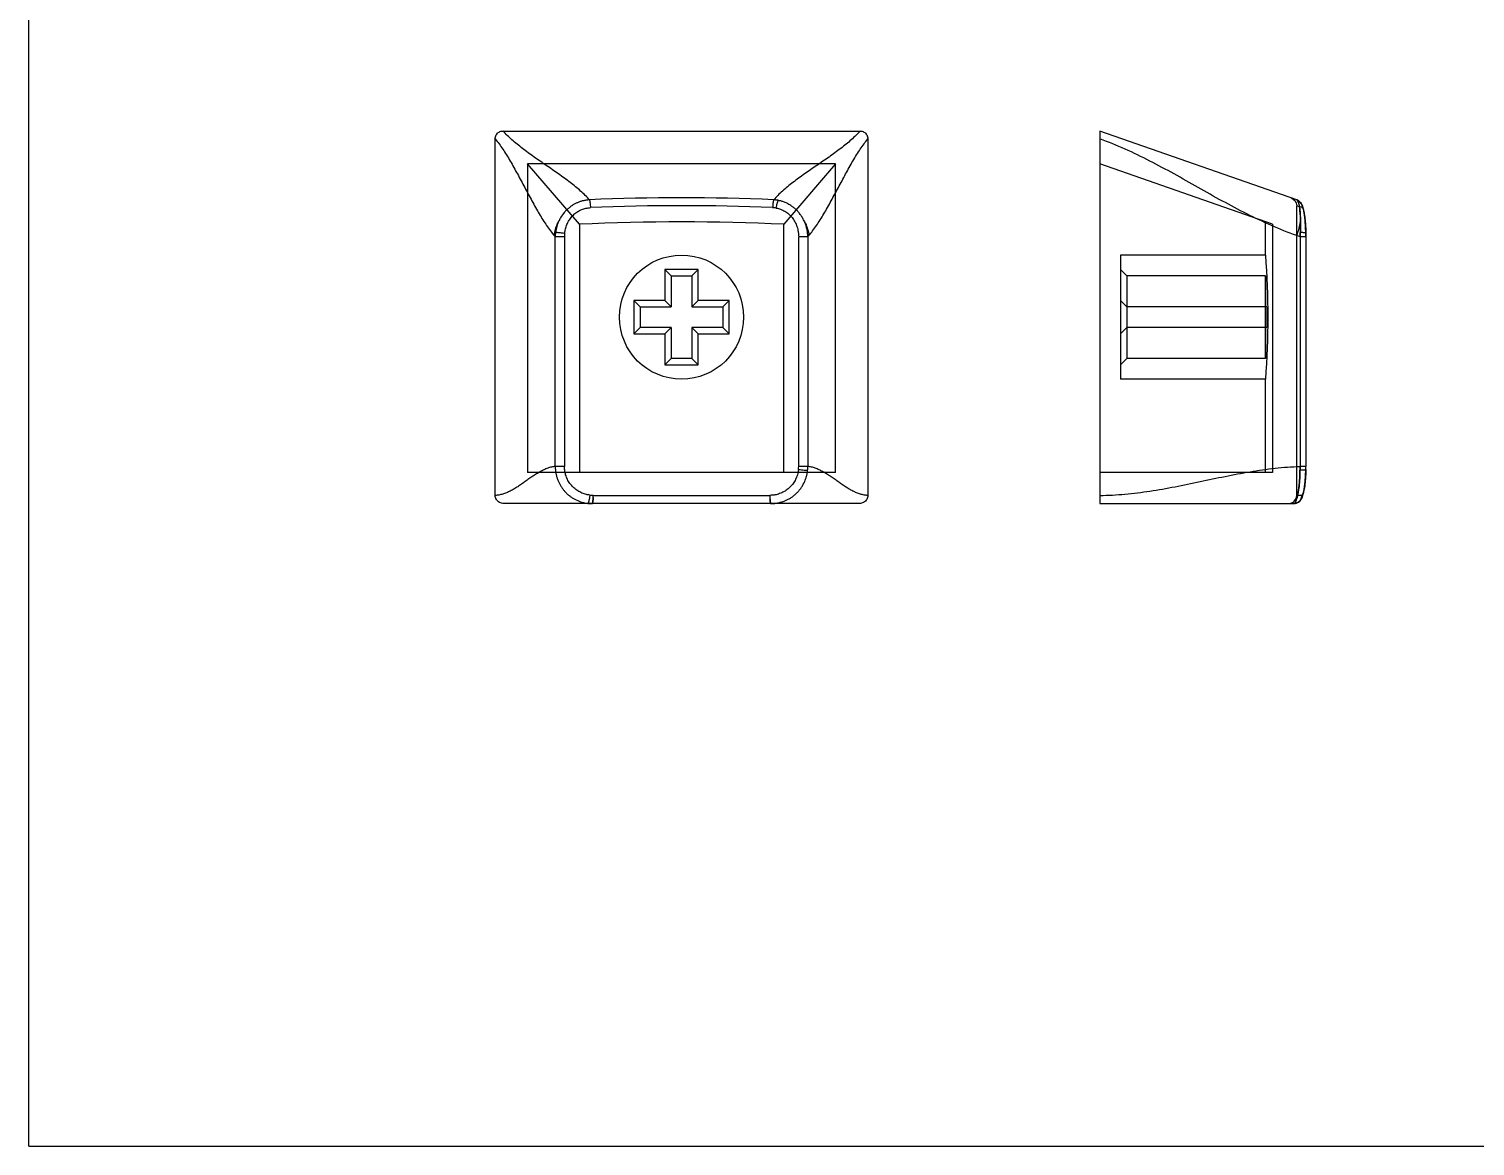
# Model space of a CAD drawing. Header units: inches. Extents: x 0 to 22, y 0 to 17.
# Drawn here: x 0 to 11, y 0 to 8.5 of the extents above; entities that cross this region are included whole.
import ezdxf

# ---------------------------------------------------------------- set-up
doc = ezdxf.new("R2010")
doc.units = ezdxf.units.IN
doc.header["$LTSCALE"] = 1.21
doc.header["$MEASUREMENT"] = 0
doc.layers.get('0').update_dxf_attribs({"linetype": 'CONTINUOUS'})

msp = doc.modelspace()

# ---------------------------------------------------------------- linework, layer by layer
at = {"color": 7, "linetype": 'Continuous'}
for q in [(0, 17), (22, 0)]:
    msp.add_line((0, 0), q, dxfattribs=at)
at = {"color": 6, "linetype": 'Continuous'}
for p, q in [((3.606, 7.723), (6.322, 7.723)), ((8.147, 7.723), (8.147, 4.888)), ((9.643, 7.199), (8.147, 7.723)), ((3.547, 4.951), (3.547, 7.663)), ((6.381, 7.663), (6.381, 4.951)), ((3.793, 7.473), (3.793, 5.125)), ((4.187, 7.014), (3.793, 7.473)), ((6.135, 7.473), (3.793, 7.473)), ((6.135, 7.473), (5.742, 7.014)), ((6.135, 5.125), (6.135, 7.473)), ((9.458, 7.014), (8.147, 7.473)), ((9.643, 4.951), (9.643, 7.155)), ((9.685, 7.14), (9.643, 7.155)), ((5.896, 7.04), (5.896, 7.041)), ((9.672, 7.04), (9.672, 7.041)), ((4.187, 7.014), (4.187, 5.125)), ((5.742, 5.125), (5.742, 7.014)), ((9.407, 6.779), (9.407, 7.032)), ((9.458, 7.014), (9.458, 5.125)), ((3.996, 6.928), (4.003, 6.919)), ((4.003, 5.171), (4.003, 6.919)), ((4.073, 6.919), (4.003, 6.919)), ((4.073, 6.919), (4.073, 5.171)), ((5.925, 6.919), (5.855, 6.919)), ((5.855, 5.171), (5.855, 6.919)), ((5.925, 6.919), (5.932, 6.928)), ((5.925, 6.919), (5.925, 5.171)), ((9.669, 6.919), (9.643, 6.928)), ((9.714, 6.919), (9.669, 6.919)), ((9.669, 6.919), (9.669, 5.171)), ((9.713, 6.919), (9.713, 5.171)), ((9.714, 5.171), (9.714, 6.919)), ((8.304, 6.779), (8.304, 5.835)), ((9.407, 6.779), (8.304, 6.779)), ((4.838, 6.669), (4.838, 6.433)), ((4.838, 6.669), (4.885, 6.622)), ((5.09, 6.669), (4.838, 6.669)), ((4.885, 6.622), (4.885, 6.386)), ((4.885, 6.622), (5.043, 6.622)), ((5.09, 6.669), (5.043, 6.622)), ((5.043, 6.622), (5.043, 6.386)), ((5.09, 6.433), (5.09, 6.669)), ((8.304, 6.669), (8.351, 6.622)), ((8.351, 6.622), (8.351, 5.992)), ((9.407, 6.622), (8.351, 6.622)), ((9.407, 5.992), (9.407, 6.622)), ((9.407, 6.622), (9.407, 6.386)), ((4.602, 6.433), (4.602, 6.181)), ((4.602, 6.433), (4.649, 6.386)), ((4.838, 6.433), (4.602, 6.433)), ((4.649, 6.386), (4.649, 6.228)), ((4.649, 6.386), (4.885, 6.386)), ((4.838, 6.433), (4.885, 6.386)), ((5.09, 6.433), (5.043, 6.386)), ((5.043, 6.386), (5.279, 6.386)), ((5.326, 6.433), (5.09, 6.433)), ((5.326, 6.433), (5.279, 6.386)), ((5.279, 6.386), (5.279, 6.228)), ((5.326, 6.181), (5.326, 6.433)), ((8.304, 6.433), (8.351, 6.386)), ((9.415, 6.386), (8.351, 6.386)), ((9.415, 6.386), (9.415, 6.228)), ((4.649, 6.228), (4.602, 6.181)), ((4.602, 6.181), (4.838, 6.181)), ((4.885, 6.228), (4.649, 6.228)), ((4.885, 6.228), (4.838, 6.181)), ((4.838, 6.181), (4.838, 5.945)), ((4.885, 6.228), (4.885, 5.992)), ((5.279, 6.228), (5.043, 6.228)), ((5.043, 6.228), (5.09, 6.181)), ((5.043, 6.228), (5.043, 5.992)), ((5.09, 6.181), (5.326, 6.181)), ((5.09, 5.945), (5.09, 6.181)), ((5.279, 6.228), (5.326, 6.181)), ((8.351, 6.228), (8.304, 6.181)), ((9.415, 6.228), (8.351, 6.228)), ((9.407, 6.228), (9.407, 5.992)), ((4.885, 5.992), (4.838, 5.945)), ((4.838, 5.945), (5.09, 5.945)), ((5.043, 5.992), (4.885, 5.992)), ((5.043, 5.992), (5.09, 5.945)), ((8.351, 5.992), (8.304, 5.945)), ((9.407, 5.992), (8.351, 5.992)), ((9.407, 5.835), (8.304, 5.835)), ((9.407, 5.125), (9.407, 5.835)), ((4.073, 5.171), (4.003, 5.171)), ((5.925, 5.171), (5.855, 5.171)), ((9.714, 5.171), (9.669, 5.171)), ((6.135, 5.125), (3.793, 5.125)), ((9.458, 5.125), (8.147, 5.125)), ((4.292, 4.951), (5.636, 4.951)), ((9.683, 4.951), (9.643, 4.951)), ((6.316, 4.888), (3.613, 4.888)), ((8.147, 4.888), (9.62, 4.888))]:
    msp.add_line(p, q, dxfattribs=at)
for points in [[(9.601, 7.214), (9.617, 7.205), (9.631, 7.191), (9.64, 7.174), (9.643, 7.155)], [(9.713, 6.945), (9.711, 6.995), (9.708, 7.042), (9.703, 7.084), (9.698, 7.117), (9.693, 7.139), (9.687, 7.156), (9.68, 7.17), (9.67, 7.181), (9.659, 7.191), (9.644, 7.199)], [(9.678, 7.173), (9.668, 7.183), (9.657, 7.192), (9.644, 7.199)], [(9.713, 6.919), (9.712, 6.967), (9.71, 7.012), (9.707, 7.053), (9.703, 7.09), (9.697, 7.122), (9.691, 7.145), (9.685, 7.16), (9.678, 7.173)], [(9.713, 6.919), (9.713, 6.928), (9.713, 6.937), (9.713, 6.945)], [(9.667, 4.908), (9.676, 4.919), (9.683, 4.931), (9.689, 4.947), (9.695, 4.968), (9.701, 4.997), (9.706, 5.037), (9.71, 5.079), (9.712, 5.125), (9.713, 5.171)], [(9.713, 5.147), (9.713, 5.155), (9.713, 5.163), (9.713, 5.171)], [(9.62, 4.888), (9.64, 4.892), (9.653, 4.898), (9.665, 4.906), (9.674, 4.916), (9.682, 4.928), (9.687, 4.941), (9.693, 4.959), (9.698, 4.982), (9.704, 5.017), (9.708, 5.057), (9.711, 5.101), (9.713, 5.147)], [(9.62, 4.888), (9.635, 4.891), (9.647, 4.895), (9.657, 4.9), (9.667, 4.908)]]:
    msp.add_lwpolyline(points, dxfattribs=at)
msp.add_circle((4.964, 6.307), 0.472, dxfattribs=at)
for centre, radius, start, end in [((4.964, -9.222), 16.437, 87.5573, 92.4427), ((4.964, -8.925), 16.08, 87.5303, 92.4697), ((4.3, 6.914), 0.297, 154.7548, 172.8192), ((5.648, 6.939), 0.201, 79.6534, 87.5291), ((4.32, 6.919), 0.247, 174.0426, 180.0065), ((8.153, 6.919), 1.56, 359.9988, 0.9413), ((3.481, 6.307), 5.945, 355.4419, 4.5581), ((5.632, 5.171), 0.223, 354.125, 0.0022), ((8.307, 5.171), 1.406, 359.0717, 0.0006), ((4.292, 5.171), 0.219, 263.241, 270.0049), ((9.58, 4.951), 0.063, 270, 360), ((4.285, 5.167), 0.279, 263.1698, 270.0084)]:
    msp.add_arc(centre, radius, start, end, dxfattribs=at)
at = {"color": 7, "linetype": 'Continuous'}
for centre, radius, start, end in [((3.461, 4.96), 0.831, 358.3, 359.3854), ((3.769, 4.951), 0.523, 358.2616, 0.0069), ((6.411, 4.959), 0.775, 180.5746, 181.7399), ((6.153, 4.951), 0.517, 179.9836, 181.7479), ((9.619, 4.951), 0.0634, 345.4602, 0.0019)]:
    msp.add_arc(centre, radius, start, end, dxfattribs=at)
at = {"color": 6, "linetype": 'Continuous'}
msp.add_ellipse((4.964, 4.951), major_axis=(5.945, 0), ratio=0.35, start_param=1.439647, end_param=1.701945, dxfattribs=at)
for points, knots in [([(3.547, 7.663), (3.547, 7.668), (3.548, 7.679), (3.554, 7.694), (3.564, 7.706), (3.576, 7.716), (3.59, 7.722), (3.601, 7.723), (3.606, 7.723)], [0, 0, 0, 0, 0.174677, 0.341621, 0.505021, 0.667146, 0.830957, 1, 1, 1, 1]), ([(4.264, 7.199), (4.253, 7.211), (4.232, 7.234), (4.196, 7.267), (4.158, 7.3), (4.116, 7.332), (4.073, 7.365), (4.028, 7.397), (3.982, 7.429), (3.935, 7.461), (3.889, 7.493), (3.842, 7.525), (3.797, 7.558), (3.754, 7.59), (3.713, 7.623), (3.674, 7.655), (3.638, 7.689), (3.617, 7.711), (3.606, 7.723)], [0, 0, 0, 0, 0.054793, 0.112452, 0.172727, 0.235281, 0.299715, 0.365592, 0.432448, 0.499799, 0.567158, 0.634034, 0.699946, 0.764428, 0.82704, 0.887385, 0.945123, 1, 1, 1, 1]), ([(6.322, 7.723), (6.312, 7.711), (6.29, 7.689), (6.254, 7.655), (6.216, 7.623), (6.174, 7.59), (6.131, 7.558), (6.086, 7.525), (6.04, 7.493), (5.993, 7.461), (5.946, 7.429), (5.9, 7.397), (5.855, 7.365), (5.812, 7.332), (5.771, 7.3), (5.732, 7.267), (5.696, 7.234), (5.675, 7.211), (5.665, 7.199)], [0, 0, 0, 0, 0.054877, 0.112615, 0.17296, 0.235572, 0.300054, 0.365966, 0.432842, 0.500201, 0.567552, 0.634408, 0.700285, 0.764719, 0.827273, 0.887548, 0.945207, 1, 1, 1, 1]), ([(6.322, 7.723), (6.327, 7.723), (6.338, 7.722), (6.352, 7.716), (6.365, 7.706), (6.374, 7.694), (6.38, 7.679), (6.381, 7.668), (6.381, 7.663)], [0, 0, 0, 0, 0.169461, 0.333547, 0.495791, 0.659129, 0.825807, 1, 1, 1, 1]), ([(3.547, 7.663), (3.557, 7.651), (3.577, 7.625), (3.605, 7.585), (3.633, 7.541), (3.661, 7.494), (3.689, 7.446), (3.716, 7.396), (3.744, 7.345), (3.771, 7.294), (3.798, 7.242), (3.826, 7.191), (3.853, 7.141), (3.881, 7.093), (3.909, 7.047), (3.937, 7.004), (3.966, 6.964), (3.986, 6.939), (3.996, 6.928)], [0, 0, 0, 0, 0.054328, 0.11187, 0.172273, 0.235119, 0.29995, 0.366279, 0.433599, 0.501395, 0.569143, 0.636323, 0.70242, 0.766931, 0.829372, 0.889291, 0.94628, 1, 1, 1, 1]), ([(5.933, 6.928), (5.943, 6.939), (5.962, 6.964), (5.991, 7.004), (6.019, 7.047), (6.047, 7.093), (6.075, 7.141), (6.102, 7.191), (6.13, 7.242), (6.157, 7.294), (6.185, 7.345), (6.212, 7.396), (6.239, 7.446), (6.267, 7.494), (6.295, 7.541), (6.323, 7.585), (6.352, 7.625), (6.371, 7.651), (6.381, 7.663)], [0, 0, 0, 0, 0.05372, 0.110709, 0.170628, 0.233069, 0.29758, 0.363677, 0.430857, 0.498605, 0.566401, 0.633721, 0.70005, 0.764881, 0.827727, 0.88813, 0.945672, 1, 1, 1, 1]), ([(9.643, 6.928), (9.578, 6.95), (9.45, 7.002), (9.262, 7.092), (9.077, 7.19), (8.894, 7.293), (8.711, 7.397), (8.527, 7.496), (8.34, 7.587), (8.212, 7.639), (8.147, 7.663)], [0, 0, 0, 0, 0.123796, 0.248414, 0.373885, 0.499885, 0.625909, 0.751445, 0.876145, 1, 1, 1, 1]), ([(4.264, 7.199), (4.26, 7.199), (4.253, 7.199), (4.242, 7.197), (4.231, 7.196), (4.22, 7.193), (4.209, 7.191), (4.199, 7.188), (4.188, 7.184), (4.174, 7.179), (4.158, 7.171), (4.138, 7.161), (4.12, 7.148), (4.103, 7.134), (4.086, 7.119), (4.067, 7.098), (4.048, 7.071), (4.036, 7.05), (4.032, 7.04)], [0, 0, 0, 0, 0.035097, 0.072479, 0.110743, 0.148894, 0.186315, 0.223446, 0.260831, 0.298397, 0.373477, 0.448362, 0.523297, 0.598518, 0.673481, 0.748146, 0.897387, 1, 1, 1, 1]), ([(4.264, 7.199), (4.264, 7.198), (4.265, 7.195), (4.266, 7.189), (4.267, 7.183), (4.269, 7.173), (4.27, 7.159), (4.271, 7.146), (4.271, 7.14)], [0, 0, 0, 0, 0.077664, 0.168436, 0.272586, 0.390293, 0.667379, 1, 1, 1, 1]), ([(5.665, 7.199), (5.664, 7.198), (5.663, 7.195), (5.662, 7.189), (5.661, 7.183), (5.659, 7.173), (5.658, 7.159), (5.657, 7.146), (5.657, 7.14)], [0, 0, 0, 0, 0.077739, 0.168611, 0.272887, 0.390746, 0.667654, 1, 1, 1, 1]), ([(5.7, 7.195), (5.697, 7.196), (5.691, 7.197), (5.682, 7.198), (5.673, 7.199), (5.667, 7.199), (5.665, 7.199)], [0, 0, 0, 0, 0.255515, 0.5139, 0.765336, 1, 1, 1, 1]), ([(5.684, 7.137), (5.686, 7.143), (5.688, 7.155), (5.691, 7.169), (5.694, 7.179), (5.696, 7.185), (5.698, 7.19), (5.699, 7.193), (5.7, 7.195)], [0, 0, 0, 0, 0.326976, 0.602123, 0.720449, 0.826082, 0.919185, 1, 1, 1, 1]), ([(5.896, 7.041), (5.892, 7.049), (5.883, 7.066), (5.867, 7.089), (5.85, 7.111), (5.832, 7.129), (5.814, 7.143), (5.797, 7.155), (5.781, 7.165), (5.766, 7.173), (5.753, 7.179), (5.741, 7.184), (5.729, 7.188), (5.719, 7.191), (5.709, 7.193), (5.703, 7.194), (5.7, 7.195)], [0, 0, 0, 0, 0.110337, 0.219927, 0.326131, 0.425303, 0.515549, 0.596242, 0.668094, 0.731727, 0.788204, 0.83886, 0.884543, 0.92601, 0.964232, 1, 1, 1, 1]), ([(9.643, 7.199), (9.647, 7.198), (9.653, 7.195), (9.661, 7.19), (9.668, 7.184), (9.674, 7.176), (9.679, 7.168), (9.682, 7.16), (9.684, 7.15), (9.685, 7.143), (9.685, 7.14)], [0, 0, 0, 0, 0.134132, 0.260253, 0.380782, 0.498485, 0.616541, 0.737704, 0.864726, 1, 1, 1, 1]), ([(9.643, 7.199), (9.647, 7.198), (9.653, 7.195), (9.661, 7.19), (9.668, 7.184), (9.674, 7.176), (9.679, 7.168), (9.682, 7.16), (9.684, 7.15), (9.685, 7.143), (9.685, 7.14)], [0, 0, 0, 0, 0.134253, 0.260482, 0.381113, 0.498919, 0.616872, 0.737933, 0.864847, 1, 1, 1, 1]), ([(9.643, 7.199), (9.644, 7.199), (9.645, 7.198), (9.647, 7.197), (9.648, 7.195), (9.65, 7.193), (9.652, 7.191), (9.654, 7.186), (9.656, 7.18), (9.659, 7.171), (9.662, 7.16), (9.664, 7.148), (9.666, 7.134), (9.668, 7.119), (9.67, 7.096), (9.671, 7.07), (9.672, 7.049), (9.672, 7.04)], [0, 0, 0, 0, 0.010266, 0.023048, 0.037939, 0.054694, 0.073225, 0.093882, 0.142482, 0.200506, 0.267632, 0.343634, 0.428444, 0.520834, 0.620141, 0.837867, 1, 1, 1, 1]), ([(9.649, 7.195), (9.648, 7.196), (9.647, 7.197), (9.645, 7.199), (9.644, 7.199), (9.643, 7.199)], [0, 0, 0, 0, 0.567286, 0.805552, 1, 1, 1, 1]), ([(9.688, 7.137), (9.688, 7.14), (9.688, 7.147), (9.686, 7.156), (9.683, 7.165), (9.678, 7.172), (9.673, 7.179), (9.666, 7.185), (9.658, 7.191), (9.652, 7.194), (9.649, 7.195)], [0, 0, 0, 0, 0.134868, 0.261491, 0.382301, 0.50009, 0.617868, 0.738642, 0.865207, 1, 1, 1, 1]), ([(9.672, 7.041), (9.672, 7.049), (9.672, 7.065), (9.671, 7.089), (9.668, 7.11), (9.667, 7.128), (9.666, 7.143), (9.664, 7.155), (9.661, 7.165), (9.659, 7.173), (9.656, 7.179), (9.655, 7.184), (9.653, 7.187), (9.652, 7.19), (9.651, 7.193), (9.649, 7.194), (9.649, 7.195)], [0, 0, 0, 0, 0.158563, 0.308894, 0.445474, 0.560147, 0.654585, 0.732286, 0.796593, 0.84817, 0.888921, 0.920634, 0.945437, 0.965829, 0.983231, 1, 1, 1, 1]), ([(3.996, 6.928), (3.999, 6.96), (4.01, 6.999), (4.028, 7.034), (4.032, 7.04)], [0, 0, 0, 0, 0.817877, 1, 1, 1, 1]), ([(4.075, 6.944), (4.076, 6.953), (4.079, 6.973), (4.088, 7.004), (4.103, 7.036), (4.12, 7.061), (4.135, 7.078), (4.147, 7.09), (4.16, 7.101), (4.174, 7.11), (4.189, 7.119), (4.205, 7.126), (4.221, 7.131), (4.237, 7.136), (4.254, 7.139), (4.266, 7.14), (4.271, 7.14)], [0, 0, 0, 0, 0.084936, 0.203744, 0.322273, 0.435686, 0.492208, 0.548831, 0.605549, 0.661981, 0.718338, 0.77484, 0.831266, 0.887456, 0.94363, 1, 1, 1, 1]), ([(5.684, 7.137), (5.69, 7.136), (5.701, 7.133), (5.718, 7.128), (5.734, 7.121), (5.749, 7.113), (5.765, 7.103), (5.779, 7.091), (5.793, 7.079), (5.805, 7.064), (5.816, 7.049), (5.827, 7.032), (5.835, 7.014), (5.842, 6.996), (5.848, 6.977), (5.851, 6.961), (5.853, 6.948), (5.854, 6.935), (5.855, 6.925), (5.855, 6.919)], [0, 0, 0, 0, 0.057657, 0.114974, 0.172451, 0.230123, 0.291695, 0.353108, 0.414626, 0.476498, 0.541843, 0.607035, 0.672337, 0.737984, 0.803534, 0.86891, 0.901665, 0.934341, 1, 1, 1, 1]), ([(5.896, 7.04), (5.9, 7.034), (5.918, 6.999), (5.929, 6.96), (5.933, 6.928)], [0, 0, 0, 0, 0.182185, 1, 1, 1, 1]), ([(5.925, 6.919), (5.925, 6.922), (5.925, 6.931), (5.923, 6.943), (5.922, 6.955), (5.92, 6.968), (5.917, 6.98), (5.914, 6.992), (5.911, 7.004), (5.905, 7.02), (5.9, 7.032), (5.897, 7.04), (5.897, 7.04)], [0, 0, 0, 0, 0.093066, 0.192043, 0.2935, 0.394056, 0.492992, 0.591434, 0.690489, 0.789963, 0.98938, 1, 1, 1, 1]), ([(9.672, 7.04), (9.671, 7.034), (9.668, 7.02), (9.663, 6.997), (9.655, 6.966), (9.648, 6.943), (9.643, 6.928)], [0, 0, 0, 0, 0.168004, 0.37541, 0.584921, 1, 1, 1, 1]), ([(9.669, 6.919), (9.669, 6.922), (9.669, 6.931), (9.67, 6.943), (9.671, 6.955), (9.671, 6.972), (9.672, 6.992), (9.672, 7.016), (9.672, 7.032), (9.672, 7.04), (9.672, 7.04)], [0, 0, 0, 0, 0.096226, 0.19835, 0.3026, 0.405274, 0.604183, 0.799656, 0.990061, 1, 1, 1, 1]), ([(9.672, 7.04), (9.672, 7.033), (9.672, 7.019), (9.672, 6.997), (9.671, 6.974), (9.671, 6.959), (9.67, 6.951)], [0, 0, 0, 0, 0.238443, 0.485167, 0.739321, 1, 1, 1, 1]), ([(9.685, 7.14), (9.686, 7.14), (9.687, 7.139), (9.688, 7.138), (9.688, 7.137), (9.688, 7.137)], [0, 0, 0, 0, 0.430859, 0.695751, 1, 1, 1, 1]), ([(9.688, 7.137), (9.688, 7.137), (9.688, 7.137), (9.687, 7.139), (9.686, 7.14), (9.685, 7.14)], [0, 0, 0, 0, 0.097399, 0.451462, 1, 1, 1, 1]), ([(9.688, 7.137), (9.689, 7.136), (9.69, 7.135), (9.691, 7.132), (9.693, 7.127), (9.695, 7.12), (9.697, 7.112), (9.699, 7.102), (9.701, 7.091), (9.703, 7.078), (9.705, 7.064), (9.707, 7.048), (9.708, 7.032), (9.71, 7.014), (9.711, 6.996), (9.712, 6.977), (9.712, 6.961), (9.712, 6.948), (9.713, 6.935), (9.713, 6.925), (9.713, 6.919)], [0, 0, 0, 0, 0.00933, 0.020061, 0.045937, 0.077881, 0.115801, 0.162535, 0.21521, 0.273492, 0.337201, 0.409337, 0.485654, 0.565724, 0.649245, 0.734992, 0.822246, 0.866411, 0.91068, 1, 1, 1, 1]), ([(4.006, 6.951), (4.005, 6.947), (4.004, 6.94), (4.004, 6.929), (4.003, 6.922), (4.003, 6.919)], [0, 0, 0, 0, 0.342239, 0.683491, 1, 1, 1, 1]), ([(4.075, 6.944), (4.067, 6.945), (4.053, 6.947), (4.034, 6.948), (4.018, 6.95), (4.01, 6.951), (4.006, 6.951)], [0, 0, 0, 0, 0.333346, 0.611202, 0.833225, 1, 1, 1, 1]), ([(9.67, 6.951), (9.67, 6.947), (9.669, 6.94), (9.669, 6.929), (9.669, 6.922), (9.669, 6.919)], [0, 0, 0, 0, 0.341472, 0.682874, 1, 1, 1, 1]), ([(9.713, 6.944), (9.713, 6.944), (9.713, 6.945), (9.713, 6.945), (9.713, 6.946), (9.713, 6.946), (9.712, 6.946), (9.711, 6.947), (9.71, 6.947), (9.708, 6.948), (9.706, 6.948), (9.703, 6.949), (9.698, 6.949), (9.69, 6.95), (9.681, 6.951), (9.674, 6.951), (9.67, 6.951)], [0, 0, 0, 0, 0.01651, 0.023571, 0.030652, 0.038424, 0.047405, 0.070188, 0.100531, 0.13903, 0.185969, 0.241506, 0.378411, 0.550341, 0.757499, 1, 1, 1, 1]), ([(4.003, 5.171), (3.994, 5.17), (3.974, 5.167), (3.946, 5.158), (3.917, 5.146), (3.889, 5.131), (3.86, 5.114), (3.832, 5.096), (3.803, 5.076), (3.775, 5.056), (3.747, 5.036), (3.718, 5.017), (3.69, 4.999), (3.661, 4.984), (3.633, 4.97), (3.604, 4.96), (3.576, 4.953), (3.556, 4.951), (3.547, 4.951)], [0, 0, 0, 0, 0.056356, 0.114455, 0.174764, 0.237348, 0.301982, 0.368246, 0.435594, 0.503408, 0.571042, 0.637859, 0.703276, 0.76681, 0.828139, 0.887186, 0.944226, 1, 1, 1, 1]), ([(4.003, 5.171), (4.003, 5.167), (4.004, 5.16), (4.004, 5.148), (4.005, 5.136), (4.007, 5.124), (4.009, 5.112), (4.012, 5.101), (4.015, 5.09), (4.02, 5.075), (4.027, 5.056), (4.038, 5.035), (4.05, 5.015), (4.063, 4.996), (4.079, 4.978), (4.095, 4.961), (4.113, 4.946), (4.139, 4.928), (4.174, 4.91), (4.214, 4.896), (4.24, 4.892), (4.251, 4.89)], [0, 0, 0, 0, 0.027159, 0.056175, 0.085938, 0.115368, 0.144246, 0.172923, 0.201736, 0.230637, 0.288269, 0.345617, 0.402877, 0.460243, 0.517699, 0.574846, 0.631892, 0.689039, 0.804071, 0.918844, 1, 1, 1, 1]), ([(4.266, 4.953), (4.258, 4.954), (4.237, 4.958), (4.206, 4.968), (4.179, 4.982), (4.159, 4.996), (4.145, 5.008), (4.132, 5.021), (4.12, 5.035), (4.109, 5.05), (4.1, 5.065), (4.092, 5.082), (4.085, 5.099), (4.08, 5.117), (4.077, 5.132), (4.075, 5.144), (4.074, 5.156), (4.073, 5.165), (4.073, 5.171)], [0, 0, 0, 0, 0.08128, 0.196181, 0.311278, 0.368433, 0.425473, 0.482602, 0.540029, 0.59736, 0.654581, 0.711889, 0.769481, 0.827149, 0.884663, 0.913478, 0.942224, 1, 1, 1, 1]), ([(5.923, 5.142), (5.924, 5.145), (5.924, 5.152), (5.925, 5.162), (5.925, 5.168), (5.925, 5.171)], [0, 0, 0, 0, 0.34235, 0.683943, 1, 1, 1, 1]), ([(6.381, 4.951), (6.372, 4.951), (6.353, 4.953), (6.324, 4.96), (6.295, 4.97), (6.267, 4.984), (6.238, 4.999), (6.21, 5.017), (6.181, 5.036), (6.153, 5.056), (6.125, 5.076), (6.096, 5.096), (6.068, 5.114), (6.039, 5.131), (6.011, 5.146), (5.982, 5.158), (5.954, 5.167), (5.934, 5.17), (5.925, 5.171)], [0, 0, 0, 0, 0.055774, 0.112814, 0.171861, 0.23319, 0.296724, 0.362141, 0.428958, 0.496592, 0.564406, 0.631754, 0.698018, 0.762652, 0.825236, 0.885545, 0.943644, 1, 1, 1, 1]), ([(8.147, 4.951), (8.178, 4.951), (8.242, 4.953), (8.369, 4.962), (8.528, 4.982), (8.718, 5.016), (8.908, 5.056), (9.098, 5.096), (9.287, 5.132), (9.478, 5.16), (9.605, 5.169), (9.669, 5.171)], [0, 0, 0, 0, 0.061779, 0.123687, 0.248149, 0.37357, 0.499636, 0.625786, 0.751433, 0.876171, 1, 1, 1, 1]), ([(9.669, 5.171), (9.669, 5.163), (9.669, 5.152), (9.668, 5.136), (9.668, 5.12), (9.667, 5.101), (9.666, 5.079), (9.665, 5.057), (9.663, 5.036), (9.661, 5.016), (9.658, 4.996), (9.655, 4.979), (9.652, 4.962), (9.649, 4.947), (9.646, 4.934), (9.642, 4.922), (9.639, 4.912), (9.635, 4.904), (9.633, 4.899), (9.631, 4.896), (9.628, 4.893), (9.626, 4.891), (9.625, 4.89)], [0, 0, 0, 0, 0.079884, 0.122043, 0.163521, 0.243733, 0.322544, 0.399135, 0.472713, 0.5431, 0.610029, 0.67306, 0.731322, 0.784749, 0.83315, 0.876543, 0.914167, 0.945993, 0.959764, 0.972141, 0.987297, 1, 1, 1, 1]), ([(9.668, 5.142), (9.669, 5.145), (9.669, 5.152), (9.668, 5.162), (9.669, 5.168), (9.669, 5.171)], [0, 0, 0, 0, 0.341605, 0.683328, 1, 1, 1, 1]), ([(9.686, 4.953), (9.686, 4.953), (9.687, 4.955), (9.689, 4.958), (9.691, 4.963), (9.694, 4.969), (9.696, 4.977), (9.698, 4.987), (9.7, 4.997), (9.702, 5.009), (9.704, 5.022), (9.706, 5.035), (9.707, 5.05), (9.709, 5.066), (9.71, 5.082), (9.711, 5.099), (9.712, 5.117), (9.712, 5.132), (9.712, 5.144), (9.713, 5.156), (9.713, 5.165), (9.713, 5.171)], [0, 0, 0, 0, 0.011205, 0.025198, 0.050124, 0.081129, 0.118226, 0.161325, 0.20963, 0.263123, 0.321589, 0.384944, 0.452298, 0.523195, 0.597353, 0.674584, 0.754078, 0.835003, 0.87598, 0.917064, 1, 1, 1, 1]), ([(5.854, 5.148), (5.853, 5.141), (5.85, 5.121), (5.84, 5.09), (5.827, 5.062), (5.813, 5.041), (5.802, 5.027), (5.789, 5.013), (5.775, 5.001), (5.76, 4.989), (5.744, 4.979), (5.727, 4.971), (5.71, 4.964), (5.692, 4.958), (5.677, 4.955), (5.664, 4.953), (5.652, 4.952), (5.642, 4.951), (5.636, 4.951)], [0, 0, 0, 0, 0.070974, 0.186137, 0.301004, 0.359346, 0.417373, 0.475302, 0.533347, 0.59199, 0.650334, 0.708611, 0.767044, 0.825404, 0.883532, 0.912638, 0.941666, 1, 1, 1, 1]), ([(5.644, 4.888), (5.647, 4.888), (5.655, 4.889), (5.667, 4.889), (5.679, 4.891), (5.691, 4.892), (5.703, 4.895), (5.715, 4.898), (5.727, 4.901), (5.742, 4.906), (5.76, 4.913), (5.782, 4.924), (5.802, 4.937), (5.822, 4.952), (5.84, 4.968), (5.856, 4.985), (5.871, 5.004), (5.889, 5.031), (5.903, 5.06), (5.913, 5.09), (5.92, 5.115), (5.922, 5.132), (5.923, 5.142)], [0, 0, 0, 0, 0.027454, 0.056686, 0.086638, 0.116278, 0.145397, 0.174339, 0.203438, 0.232646, 0.291029, 0.349272, 0.4076, 0.466243, 0.524302, 0.582257, 0.640318, 0.698702, 0.813656, 0.871223, 0.928994, 1, 1, 1, 1]), ([(5.854, 5.148), (5.861, 5.148), (5.876, 5.146), (5.895, 5.144), (5.911, 5.143), (5.92, 5.142), (5.923, 5.142)], [0, 0, 0, 0, 0.338325, 0.617755, 0.838304, 1, 1, 1, 1]), ([(9.625, 4.89), (9.625, 4.891), (9.626, 4.891), (9.628, 4.893), (9.63, 4.895), (9.632, 4.898), (9.634, 4.901), (9.636, 4.906), (9.64, 4.914), (9.643, 4.925), (9.647, 4.938), (9.65, 4.952), (9.654, 4.969), (9.657, 4.986), (9.659, 5.005), (9.663, 5.032), (9.666, 5.068), (9.668, 5.107), (9.668, 5.132), (9.668, 5.142)], [0, 0, 0, 0, 0.001986, 0.012481, 0.024178, 0.037359, 0.052232, 0.068806, 0.106978, 0.151788, 0.203154, 0.261133, 0.324369, 0.392925, 0.466528, 0.545045, 0.710742, 0.887696, 1, 1, 1, 1]), ([(9.713, 5.148), (9.713, 5.148), (9.713, 5.148), (9.713, 5.147), (9.713, 5.147), (9.713, 5.147), (9.712, 5.146), (9.711, 5.146), (9.71, 5.145), (9.708, 5.145), (9.706, 5.144), (9.702, 5.144), (9.697, 5.143), (9.689, 5.143), (9.679, 5.142), (9.672, 5.142), (9.668, 5.142)], [0, 0, 0, 0, 0.015788, 0.02261, 0.029559, 0.037296, 0.046309, 0.069261, 0.099812, 0.138502, 0.185593, 0.241226, 0.378425, 0.550507, 0.757663, 1, 1, 1, 1]), ([(9.713, 5.148), (9.712, 5.141), (9.712, 5.121), (9.711, 5.091), (9.708, 5.063), (9.706, 5.042), (9.705, 5.027), (9.703, 5.014), (9.701, 5.001), (9.699, 4.99), (9.696, 4.98), (9.694, 4.972), (9.692, 4.965), (9.691, 4.961), (9.689, 4.959), (9.688, 4.956), (9.687, 4.955), (9.686, 4.953), (9.685, 4.953), (9.685, 4.952), (9.684, 4.952), (9.683, 4.951), (9.683, 4.951)], [0, 0, 0, 0, 0.111434, 0.286966, 0.4512, 0.52894, 0.601736, 0.669442, 0.731767, 0.788745, 0.839006, 0.882568, 0.919282, 0.935016, 0.948971, 0.961145, 0.971637, 0.98057, 0.984479, 0.988052, 0.994364, 1, 1, 1, 1]), ([(3.613, 4.888), (3.607, 4.888), (3.595, 4.89), (3.579, 4.896), (3.565, 4.907), (3.555, 4.92), (3.548, 4.935), (3.547, 4.946), (3.547, 4.951)], [0, 0, 0, 0, 0.174982, 0.346151, 0.514267, 0.678932, 0.840826, 1, 1, 1, 1]), ([(4.266, 4.953), (4.266, 4.948), (4.264, 4.94), (4.263, 4.928), (4.261, 4.918), (4.259, 4.91), (4.257, 4.903), (4.256, 4.899), (4.255, 4.897), (4.254, 4.895), (4.253, 4.893), (4.252, 4.891), (4.252, 4.891), (4.251, 4.89)], [0, 0, 0, 0, 0.206774, 0.389736, 0.548972, 0.684612, 0.796866, 0.84434, 0.886135, 0.922363, 0.953195, 0.978912, 1, 1, 1, 1]), ([(6.381, 4.951), (6.381, 4.946), (6.38, 4.935), (6.373, 4.92), (6.363, 4.907), (6.349, 4.896), (6.333, 4.89), (6.321, 4.888), (6.316, 4.888)], [0, 0, 0, 0, 0.159407, 0.321364, 0.485981, 0.653995, 0.825062, 1, 1, 1, 1]), ([(9.686, 4.953), (9.685, 4.948), (9.684, 4.94), (9.681, 4.928), (9.676, 4.918), (9.669, 4.909), (9.66, 4.902), (9.65, 4.896), (9.638, 4.892), (9.63, 4.891), (9.625, 4.89)], [0, 0, 0, 0, 0.139978, 0.267606, 0.38628, 0.500199, 0.614089, 0.732681, 0.860183, 1, 1, 1, 1]), ([(9.683, 4.951), (9.683, 4.951), (9.683, 4.951), (9.684, 4.952), (9.685, 4.952), (9.685, 4.953), (9.686, 4.953)], [0, 0, 0, 0, 0.218968, 0.451846, 0.709476, 1, 1, 1, 1]), ([(9.625, 4.89), (9.625, 4.89), (9.623, 4.889), (9.622, 4.889), (9.62, 4.888), (9.62, 4.888)], [0, 0, 0, 0, 0.395812, 0.751313, 1, 1, 1, 1])]:
    msp.add_open_spline(points, degree=3, knots=knots, dxfattribs=at)
at = {"color": 7, "linetype": 'Continuous'}
for points, knots in [([(9.68, 4.936), (9.68, 4.937), (9.681, 4.942), (9.682, 4.947), (9.683, 4.951)], [0, 0, 0, 0, 0.239566, 1, 1, 1, 1]), ([(9.683, 4.951), (9.682, 4.95), (9.682, 4.945), (9.681, 4.939), (9.68, 4.936)], [0, 0, 0, 0, 0.26104, 1, 1, 1, 1]), ([(4.292, 4.936), (4.292, 4.932), (4.291, 4.926), (4.291, 4.917), (4.29, 4.909), (4.289, 4.903), (4.288, 4.898), (4.287, 4.894), (4.287, 4.892), (4.286, 4.89), (4.285, 4.889), (4.285, 4.889), (4.285, 4.888)], [0, 0, 0, 0, 0.208442, 0.392469, 0.552187, 0.68776, 0.799455, 0.887761, 0.923446, 0.953753, 0.979057, 1, 1, 1, 1]), ([(4.285, 4.888), (4.286, 4.888), (4.287, 4.892), (4.289, 4.898), (4.29, 4.908), (4.291, 4.921), (4.292, 4.93), (4.292, 4.935)], [0, 0, 0, 0, 0.060132, 0.19696, 0.408735, 0.682467, 1, 1, 1, 1]), ([(5.636, 4.935), (5.637, 4.93), (5.637, 4.921), (5.638, 4.908), (5.64, 4.898), (5.641, 4.892), (5.643, 4.888), (5.644, 4.888)], [0, 0, 0, 0, 0.317533, 0.591265, 0.80304, 0.939868, 1, 1, 1, 1]), ([(5.644, 4.888), (5.643, 4.889), (5.643, 4.889), (5.642, 4.89), (5.642, 4.892), (5.641, 4.894), (5.64, 4.898), (5.639, 4.903), (5.638, 4.909), (5.637, 4.917), (5.637, 4.926), (5.637, 4.932), (5.637, 4.936)], [0, 0, 0, 0, 0.020943, 0.046247, 0.076554, 0.112239, 0.200545, 0.31224, 0.447813, 0.607531, 0.791558, 1, 1, 1, 1]), ([(9.62, 4.888), (9.624, 4.889), (9.631, 4.89), (9.642, 4.893), (9.651, 4.897), (9.659, 4.902), (9.666, 4.909), (9.672, 4.917), (9.677, 4.926), (9.679, 4.932), (9.68, 4.936)], [0, 0, 0, 0, 0.143209, 0.275376, 0.398912, 0.516761, 0.632298, 0.749103, 0.870641, 1, 1, 1, 1]), ([(9.681, 4.935), (9.679, 4.93), (9.675, 4.92), (9.665, 4.907), (9.652, 4.896), (9.636, 4.89), (9.625, 4.888), (9.62, 4.888)], [0, 0, 0, 0, 0.200631, 0.400949, 0.600904, 0.800544, 1, 1, 1, 1])]:
    msp.add_open_spline(points, degree=3, knots=knots, dxfattribs=at)

doc.saveas('drawing.dxf')
